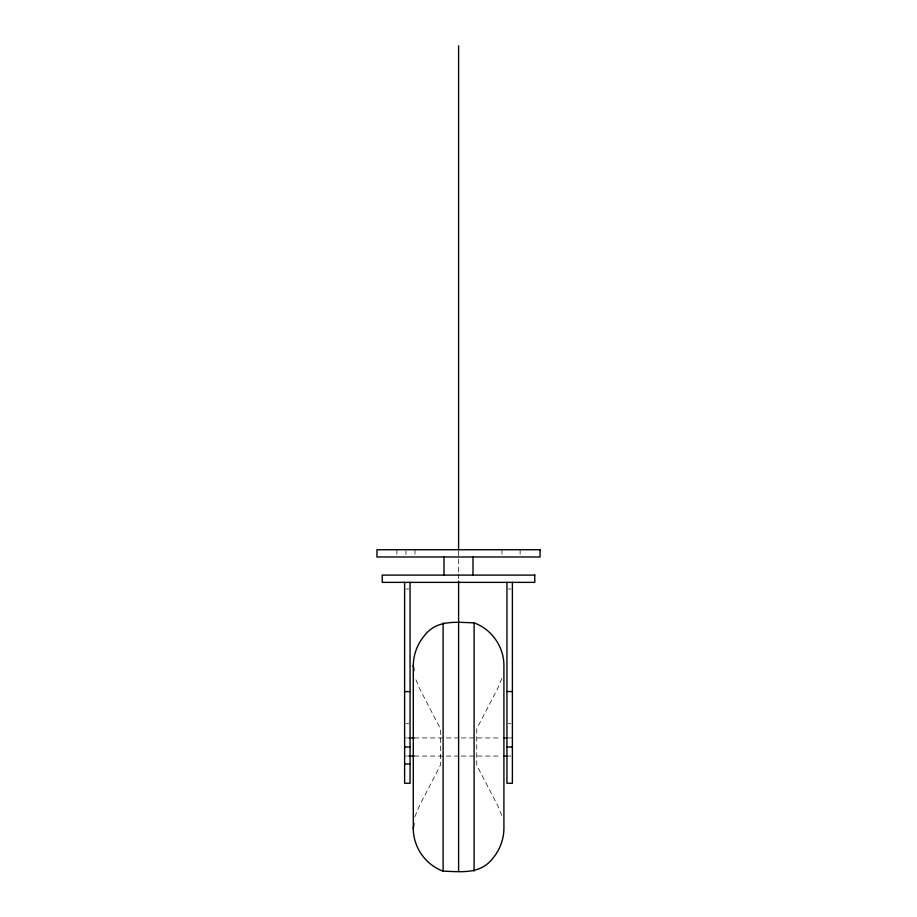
<?xml version="1.0" encoding="UTF-8"?>
<svg xmlns="http://www.w3.org/2000/svg" width="917" height="917" viewBox="0 0 917 917"><rect width="100%" height="100%" fill="white"/><g stroke="black" fill="none" stroke-linecap="round" stroke-linejoin="round"><path stroke-width="0.69" stroke-dasharray="4.58 3.44" d="M414.828 816.841L419.356 805.917L440.481 765.133L440.481 728.877L419.356 688.094L414.828 677.17M501.863 678.385L497.839 688.094L476.725 728.877L476.725 765.133L497.839 805.917L501.863 815.626M405.979 589.012L408.695 589.012M508.305 589.012L511.021 589.012M405.979 723.708L408.695 723.708M508.305 723.708L511.021 723.708M404.615 737.944L407.377 737.944M414.278 737.944L459.99 737.944M461.389 737.944L501.45 737.944M508.305 737.944L512.385 737.944M404.615 756.067L407.377 756.067M414.278 756.067L459.99 756.067M461.389 756.067L501.45 756.067M508.305 756.067L511.021 756.067M520.122 549.73L520.122 554.567M502 549.73L502 554.567M458.603 551.163L458.603 572.609M458.603 574.031L458.603 579.75M414.988 549.73L414.977 554.567M405.933 550.945L405.933 554.567M396.878 549.73L396.889 554.567"/><path stroke-width="1.38" d="M413.292 665.444C413.418 654.864 417.189 644.502 423.883 636.318C436.354 619.456 455.176 622.265 474.1 622.861C491.615 629.165 503.983 646.817 503.914 665.444L503.914 828.567C503.777 839.147 500.006 849.509 493.312 857.693C480.852 874.554 462.03 871.746 443.106 871.15C425.58 864.846 413.223 847.193 413.292 828.567L413.292 665.444L413.968 670.659M413.292 828.567L413.968 823.351M404.615 691.613L410.059 691.613M506.941 691.544L512.385 691.544M408.753 737.944L414.278 737.944M504.201 737.944L506.941 737.944M404.615 747.011L410.059 747.011M506.941 747.011L512.385 747.011M408.753 756.067L414.278 756.067M504.201 756.067L506.941 756.067M404.615 764.033L410.059 764.033M512.385 582.364L512.385 783.256L506.941 783.256L506.941 582.364M474.1 622.861L474.1 871.15M473 556.986L473 575.108M458.603 45.85L458.603 549.73M458.603 581.183L458.603 622.643M458.603 622.861L458.603 871.15M444 556.986L444 575.108M443.106 622.861L443.106 871.15M410.059 582.364L410.059 783.256L404.615 783.256L404.615 582.364M540.067 549.73L376.933 549.73L376.933 556.986L540.067 556.986L540.067 549.73M534.771 575.108L382.229 575.108L382.251 582.364L534.783 582.364L534.771 575.108"/></g></svg>
